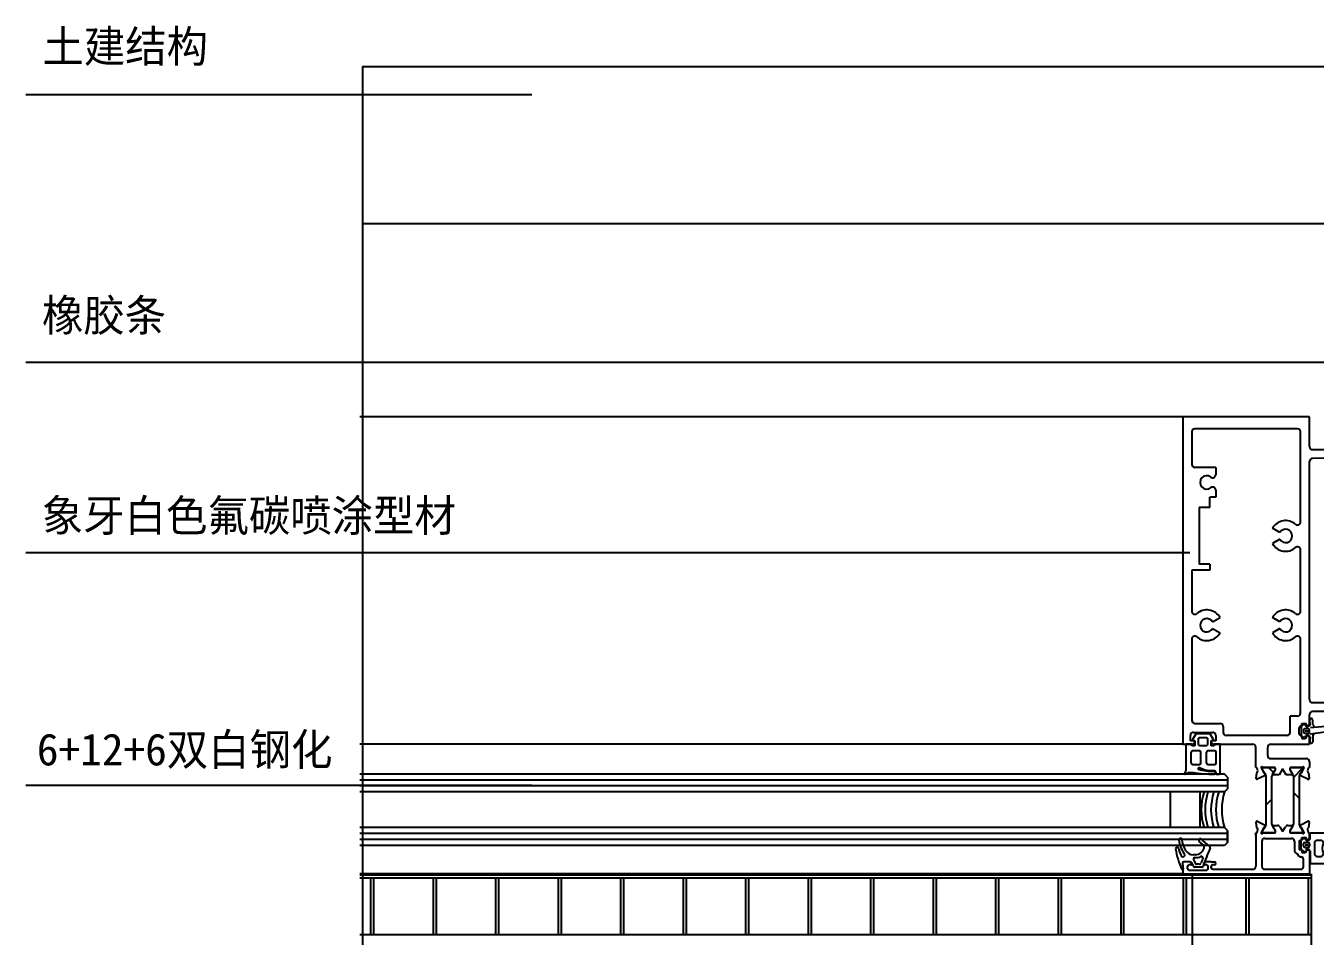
# Model space of a CAD drawing. Header units: metres. Extents: x 3516 to 4417, y 1657 to 2955.
# Drawn here: x 3516.8 to 3949.9, y 2632.1 to 2937.9 of the extents above; entities that cross this region are included whole.
import ezdxf

# ---------------------------------------------------------------- set-up
doc = ezdxf.new("R2010")
doc.units = ezdxf.units.M
for name, color, linetype in [('1', 1, 'Continuous'), ('10', 1, 'Continuous'), ('3', 5, 'Continuous'), ('GOMMA', 3, 'Continuous'), ('型材', 1, 'Continuous'), ('填充', 1, 'Continuous'), ('胶条', 6, 'Continuous'), ('隔热条', 3, 'Continuous')]:
    doc.layers.add(name, color=color, linetype=linetype)

# ---------------------------------------------------------------- blocks, each defined once
blk = doc.blocks.new('14')
blk.add_line((6720.41, -286.02), (6720.41, -284.07))
blk.add_arc((6735.07, -284.47), 0.5, 149.98, 175.34)
blk.add_arc((6735.07, -284.47), 0.5, 149.98, 175.34)
at = {"layer": '10'}
blk.add_line((6720.61, -290.11), (6720.61, -294.47), dxfattribs=at)
at = {"layer": '10', "color": 6}
blk.add_line((6730.28, -294.47), (6730.16, -294.47), dxfattribs=at)
at = {"layer": '3', "color": 6, "linetype": 'Continuous'}
for centre, radius, start, end in [((6731.07, -289.27), 4.69, 126.04, 233.96), ((6728.24, -284.72), 0.77, 275.95, 57.9), ((6728.28, -289.24), 3.61, 150.11, 209.89), ((6730.73, -289.27), 4.34, 131.21, 228.86), ((6731.97, -289.24), 2.7, 92.55, 267.45), ((6728.25, -293.82), 0.77, 302.1, 84.05)]:
    blk.add_arc(centre, radius, start, end, dxfattribs=at)
at = {"layer": 'GOMMA', "color": 6}
for p, q in [((6720.61, -286.02), (6720.61, -284.07)), ((6720.61, -284.07), (6728.64, -284.07)), ((6730.16, -285.07), (6727.87, -286)), ((6730.16, -283.94), (6730.16, -285.07)), ((6734.17, -283.94), (6730.16, -283.94)), ((6734.46, -284), (6734.17, -283.94)), ((6734.46, -284), (6734.17, -283.94)), ((6734.46, -284), (6734.46, -284)), ((6734.46, -284), (6734.46, -284)), ((6734.46, -284), (6734.46, -284)), ((6734.46, -284), (6734.46, -284)), ((6734.49, -286.02), (6734.58, -284.43)), ((6736.48, -285.89), (6736.56, -285.89)), ((6734.69, -287.71), (6734.69, -288.42)), ((6734.71, -286.38), (6735.31, -286.68)), ((6734.71, -289.76), (6735.31, -289.46)), ((6736.29, -288.82), (6735.09, -288.82)), ((6736.13, -288.07), (6735.13, -288.07)), ((6735.98, -286.23), (6736.19, -286.01)), ((6735.98, -289.91), (6736.19, -290.12)), ((6736.69, -288.42), (6736.69, -287.71)), ((6736.84, -286.01), (6737.37, -286.55)), ((6736.84, -290.12), (6737.37, -289.59)), ((6737.49, -289.3), (6737.49, -286.83)), ((6726.38, -294.47), (6720.61, -294.47)), ((6730.28, -294.47), (6734.49, -294.47)), ((6736.48, -290.24), (6736.56, -290.24))]:
    blk.add_line(p, q, dxfattribs=at)
at = {"layer": 'GOMMA'}
blk.add_line((6734.49, -290.11), (6734.49, -294.47), dxfattribs=at)
at = {"layer": 'GOMMA', "color": 6}
for points in [[(6725.14, -287.44, 0.41), (6724.24, -286.54), (6722.99, -286.54, 0.41), (6722.09, -287.44), (6722.09, -291.04, 0.41), (6722.99, -291.94), (6724.24, -291.94, 0.41), (6725.14, -291.04)], [(6731.85, -286.54), (6732.52, -286.54, -0.41), (6733.42, -287.44), (6733.42, -291.04, -0.41), (6732.52, -291.94), (6731.85, -291.94)]]:
    blk.add_lwpolyline(points, format="xyb", dxfattribs=at)
for points in [[(6728.66, -294.47), (6728.64, -294.47), (6726.38, -294.47)], [(6727.87, -292.54), (6730.16, -293.47), (6730.16, -294.47)]]:
    blk.add_lwpolyline(points, dxfattribs=at)
for centre, radius, start, end in [((6734.46, -284.2), 0.2, 352.16, 90), ((6735.07, -284.47), 0.5, 149.98, 175.34), ((6736.48, -286.29), 0.4, 90, 135.38), ((6736.56, -286.29), 0.4, 44.98, 90), ((6734.89, -286.02), 0.4, 180, 243.43), ((6734.89, -290.11), 0.4, 116.57, 180), ((6735.09, -287.71), 0.4, 90, 180), ((6735.09, -288.42), 0.4, 180, 270), ((6735.49, -286.22), 0.49, 248.5, 359.37), ((6735.49, -289.81), 0.4, 13.48, 116.57), ((6736.27, -289.63), 0.4, 193.48, 224.62), ((6736.48, -289.84), 0.4, 224.62, 270), ((6736.29, -287.71), 0.4, 0, 90), ((6736.29, -288.42), 0.4, 270, 360), ((6736.56, -289.84), 0.4, 270, 315.02), ((6737.09, -286.83), 0.4, 0, 44.98), ((6737.09, -289.3), 0.4, 315.02, 0)]:
    blk.add_arc(centre, radius, start, end, dxfattribs=at)
at = {"layer": '胶条'}
for p, q in [((6718.63, -285.89), (6718.55, -285.89)), ((6717.61, -289.3), (6717.61, -286.83)), ((6718.27, -286.01), (6717.73, -286.55)), ((6718.27, -290.12), (6717.73, -289.59)), ((6718.41, -288.42), (6718.41, -287.71)), ((6718.81, -287.31), (6720.01, -287.31)), ((6718.81, -288.82), (6720.01, -288.82)), ((6719.12, -286.23), (6718.91, -286.01)), ((6718.98, -288.07), (6719.98, -288.07)), ((6719.41, -287.91), (6719.41, -288.27)), ((6720.39, -286.38), (6719.79, -286.68)), ((6720.39, -289.76), (6719.79, -289.46)), ((6720.41, -287.71), (6720.41, -288.42)), ((6718.63, -290.24), (6718.55, -290.24))]:
    blk.add_line(p, q, dxfattribs=at)
for centre, start, end in [((6718.55, -286.29), 90, 135.02), ((6718.63, -286.29), 44.62, 90), ((6718.01, -289.3), 180, 224.98), ((6718.55, -289.84), 224.98, 270), ((6718.81, -287.71), 90, 180), ((6718.81, -288.42), 180, 270), ((6718.63, -289.84), 270, 315.38), ((6719.61, -286.32), 193.48, 296.57), ((6719.61, -289.81), 63.43, 166.52), ((6720.01, -287.71), 360, 90), ((6720.01, -288.42), 270, 360), ((6720.21, -286.02), 296.57, 0), ((6720.21, -290.11), 360, 63.43)]:
    blk.add_arc(centre, 0.4, start, end, dxfattribs=at)

msp = doc.modelspace()

# ---------------------------------------------------------------- hatches: boundary and pattern name
at = {"layer": '填充'}
h = msp.add_hatch(dxfattribs=at)
h.set_pattern_fill('AR-CONC', scale=15)
h.paths.add_polyline_path([(3954.77, 2871.54), (3954.77, 2924.29), (3630.59, 2928.53), (3630.41, 2914.77), (3685.31, 2914.77, -1), (3688.31, 2914.77, -1), (3685.31, 2914.77), (3630.41, 2914.77), (3629.9, 2875.79)])
h = msp.add_hatch(dxfattribs=at)
h.set_pattern_fill('ANSI31', scale=150)
h.paths.add_polyline_path([(3954.77, 2924.29), (3630.59, 2928.53), (3630.41, 2914.77), (3685.31, 2914.77, -1), (3688.31, 2914.77, -1), (3685.31, 2914.77), (3630.41, 2914.77), (3629.9, 2875.79), (3954.77, 2871.54)])
at = {"layer": '隔热条'}
h = msp.add_hatch(dxfattribs=at)
h.set_pattern_fill('ANSI38', scale=5)
h.paths.add_polyline_path([(3933.47, 2685.57, 0.13), (3933.31, 2686.17), (3933.14, 2686.47, 0.09), (3933.11, 2686.53), (3932.83, 2687.01), (3932.27, 2687.97), (3932.27, 2688.33, -0.41), (3932.67, 2688.73), (3936.08, 2688.73, -0.41), (3936.47, 2688.33), (3936.47, 2687.97), (3935.77, 2686.75), (3935.7, 2686.75, 0.58), (3935.54, 2686.44), (3935.57, 2686.4), (3935.43, 2686.17, 0.13), (3935.27, 2685.57), (3935.27, 2669.89, 0.13), (3935.43, 2669.29), (3935.57, 2669.06), (3935.54, 2669.02, 0.58), (3935.7, 2668.71), (3935.77, 2668.71), (3936.47, 2667.49), (3936.47, 2667.13, -0.41), (3936.07, 2666.73), (3932.67, 2666.73, -0.41), (3932.27, 2667.13), (3932.27, 2667.49), (3932.83, 2668.45), (3933.11, 2668.93, 0.09), (3933.14, 2668.99), (3933.31, 2669.29, 0.13), (3933.47, 2669.89)])
h = msp.add_hatch(dxfattribs=at)
h.set_pattern_fill('ANSI38', scale=5)
h.paths.add_polyline_path([(3942.72, 2685.57, 0.13), (3942.56, 2686.17), (3942.38, 2686.47, 0.09), (3942.36, 2686.53), (3942.07, 2687.01), (3941.52, 2687.97), (3941.52, 2688.33, -0.41), (3941.91, 2688.73), (3945.32, 2688.73, -0.41), (3945.72, 2688.33), (3945.72, 2687.97), (3945.01, 2686.75), (3944.94, 2686.75, 0.58), (3944.78, 2686.44), (3944.81, 2686.4), (3944.68, 2686.17, 0.13), (3944.52, 2685.57), (3944.52, 2669.89, 0.13), (3944.68, 2669.29), (3944.81, 2669.06), (3944.78, 2669.02, 0.58), (3944.94, 2668.71), (3945.01, 2668.71), (3945.72, 2667.49), (3945.72, 2667.13, -0.41), (3945.32, 2666.73), (3941.92, 2666.73, -0.41), (3941.52, 2667.13), (3941.52, 2667.49), (3942.07, 2668.45), (3942.36, 2668.93, 0.09), (3942.38, 2668.99), (3942.56, 2669.29, 0.13), (3942.72, 2669.89)])

# ---------------------------------------------------------------- linework, layer by layer
for p, q in [((3905.5, 2806.53), (3629.03, 2806.53)), ((3905.5, 2806.53), (3905.5, 2766.13)), ((3948, 2806.53), (3905.5, 2806.53)), ((3948, 2796.53), (3948, 2806.53)), ((3908.5, 2801.53), (3908.5, 2790.53)), ((3944, 2802.53), (3909.5, 2802.53)), ((3945, 2771.2), (3945, 2801.53)), ((3948.85, 2795.61), (3955.35, 2795.52)), ((3948, 2711.53), (3948, 2791.53)), ((3955.31, 2792.52), (3948.81, 2792.61)), ((3916.5, 2789.53), (3909.5, 2789.53)), ((3916.5, 2789.53), (3916.5, 2787.09)), ((3916.5, 2781.97), (3916.5, 2779.53)), ((3916.5, 2779.53), (3914.5, 2779.53)), ((3914.5, 2776.03), (3914.5, 2779.53)), ((3911, 2776.03), (3911, 2757.03)), ((3914.5, 2776.03), (3911, 2776.03)), ((3938.05, 2767.65), (3935.54, 2769.1)), ((3905.5, 2766.13), (3905.5, 2696.53)), ((3938.05, 2765.4), (3935.54, 2763.95)), ((3945, 2741.2), (3945, 2761.86)), ((3908.5, 2755.03), (3908.5, 2741.2)), ((3914.5, 2755.03), (3908.5, 2755.03)), ((3914.5, 2757.03), (3911, 2757.03)), ((3914.5, 2757.03), (3914.5, 2755.03)), ((3915.44, 2737.65), (3917.96, 2739.1)), ((3938.05, 2737.65), (3935.54, 2739.1)), ((3915.44, 2735.4), (3917.96, 2733.95)), ((3938.05, 2735.4), (3935.54, 2733.95)), ((3908.5, 2731.86), (3908.5, 2704.53)), ((3945, 2707.03), (3945, 2731.86)), ((3949, 2710.53), (3955.5, 2710.53)), ((3955.5, 2707.53), (3949, 2707.53)), ((3909.5, 2703.53), (3918, 2703.53)), ((3941.5, 2700.53), (3941.5, 2706.03)), ((3944, 2706.03), (3941.5, 2706.03)), ((3945.85, 2703.09), (3945.31, 2702.55)), ((3945.5, 2703.03), (3945.5, 2703.53)), ((3945.5, 2703.53), (3946.5, 2703.53)), ((3946.21, 2703.2), (3946.13, 2703.2)), ((3946.7, 2702.87), (3946.49, 2703.08)), ((3947, 2702.78), (3947, 2703.03)), ((3948, 2703.15), (3948, 2706.53)), ((3948, 2703.15), (3948, 2706.53)), ((3948.2, 2703.08), (3948.11, 2704.67)), ((3948.22, 2705.1), (3948.51, 2705.16)), ((3948.22, 2705.1), (3948.22, 2705.1)), ((3948.22, 2705.1), (3948.22, 2705.1)), ((3949.16, 2703.11), (3949.11, 2704.71)), ((3908, 2697.73), (3908, 2699.53)), ((3909.81, 2699.88), (3908.79, 2698.41)), ((3909, 2700.53), (3915.5, 2700.53)), ((3914.42, 2700.03), (3910.07, 2700.03)), ((3915.71, 2698.41), (3914.67, 2699.9)), ((3916.5, 2699.53), (3916.5, 2697.73)), ((3919, 2702.53), (3919, 2700.53)), ((3940.5, 2699.53), (3920, 2699.53)), ((3944.5, 2700.03), (3944.5, 2702.03)), ((3945, 2702.53), (3945, 2702.53)), ((3945, 2699.53), (3945, 2699.53)), ((3945.2, 2702.27), (3945.2, 2699.79)), ((3945.85, 2698.97), (3945.31, 2699.51)), ((3945.5, 2699.03), (3945.5, 2698.53)), ((3946, 2701.38), (3946, 2700.68)), ((3946.21, 2698.86), (3946.13, 2698.86)), ((3946.4, 2701.78), (3947.6, 2701.78)), ((3946.4, 2700.28), (3947.6, 2700.28)), ((3946.7, 2699.19), (3946.49, 2698.98)), ((3946.56, 2701.03), (3947.56, 2701.03)), ((3947, 2700.88), (3947, 2701.23)), ((3947, 2699.28), (3947, 2699.03)), ((3947.88, 2702.9), (3947.28, 2702.6)), ((3947.88, 2699.16), (3947.28, 2699.46)), ((3947.97, 2702.72), (3947.37, 2702.42)), ((3947.97, 2699.34), (3947.37, 2699.64)), ((3948, 2700.68), (3948, 2701.38)), ((3948, 2696.53), (3948, 2699.03)), ((3948.2, 2698.98), (3948.11, 2697.39)), ((3948.2, 2700.02), (3961.51, 2701.78)), ((3958.39, 2702.9), (3948.34, 2702.05)), ((3949.17, 2699.46), (3949.11, 2697.35)), ((3905.5, 2696.53), (3629.03, 2696.53)), ((3905.5, 2696.53), (3908.8, 2696.53)), ((3908.5, 2696.53), (3906.5, 2696.53)), ((3906.5, 2696.53), (3906.5, 2687.67)), ((3909.5, 2697.73), (3908, 2697.73)), ((3908.5, 2696.04), (3908.5, 2696.53)), ((3909.5, 2696.04), (3908.5, 2696.04)), ((3908.8, 2696.53), (3909.5, 2697.23)), ((3908.97, 2697.87), (3909.5, 2697.73)), ((3909.5, 2697.73), (3909.5, 2696.04)), ((3909.5, 2697.23), (3909.5, 2697.73)), ((3915, 2697.73), (3915.52, 2697.87)), ((3915, 2696.04), (3915, 2697.73)), ((3916.5, 2697.73), (3915, 2697.73)), ((3915, 2697.73), (3915, 2697.23)), ((3915, 2697.23), (3915.7, 2696.53)), ((3916, 2696.04), (3915, 2696.04)), ((3915.7, 2696.53), (3929, 2696.53)), ((3916, 2696.53), (3916, 2696.04)), ((3918, 2696.53), (3916, 2696.53)), ((3918, 2686.83), (3918, 2696.53)), ((3930, 2688.73), (3930, 2695.53)), ((3934, 2692.73), (3934, 2695.52)), ((3934.99, 2696.52), (3948, 2696.53)), ((3945.5, 2698.53), (3946.5, 2698.53)), ((3948.22, 2696.96), (3948.51, 2696.9)), ((3948.22, 2696.96), (3948.22, 2696.96)), ((3948.22, 2696.96), (3948.22, 2696.96)), ((3935, 2691.73), (3947, 2691.73)), ((3919.5, 2686.53), (3629.03, 2686.53)), ((3906.5, 2687.67), (3906.02, 2686.83)), ((3906.27, 2686.55), (3907.39, 2687.03)), ((3907.39, 2687.03), (3909, 2687.03)), ((3916.5, 2687.13), (3916.5, 2686.83)), ((3916.8, 2686.53), (3917.7, 2686.53)), ((3920.5, 2685.53), (3919.5, 2686.53)), ((3930.16, 2688.73), (3930, 2688.73)), ((3947.83, 2688.73), (3948, 2688.73)), ((3920.5, 2684.53), (3629.03, 2684.53)), ((3920.5, 2682.53), (3629.03, 2682.53)), ((3920.5, 2681.53), (3919.5, 2680.53)), ((3920.5, 2685.53), (3920.5, 2681.53)), ((3919.5, 2680.53), (3629.03, 2680.53)), ((3901.17, 2680.53), (3901.17, 2668.53)), ((3911.17, 2680.53), (3911.17, 2668.53)), ((3919.5, 2668.53), (3629.03, 2668.53)), ((3920.5, 2667.53), (3919.5, 2668.53)), ((3920.5, 2666.53), (3629.03, 2666.53)), ((3920.5, 2664.53), (3629.03, 2664.53)), ((3911.08, 2664.71), (3910.95, 2664.56)), ((3914.49, 2662.19), (3911.5, 2664.75)), ((3920.5, 2667.53), (3920.5, 2663.53)), ((3920.5, 2663.53), (3920.5, 2667.53)), ((3930, 2666.73), (3930, 2655.53)), ((3930.16, 2666.73), (3930, 2666.73)), ((3930, 2665.93), (3930, 2666.73)), ((3944.5, 2664.23), (3944.5, 2661.23)), ((3944.5, 2664.23), (3945, 2664.23)), ((3945.5, 2665.23), (3946.5, 2665.23)), ((3945.5, 2664.73), (3945.5, 2665.23)), ((3947, 2664.48), (3947, 2664.73)), ((3947.88, 2664.6), (3947.28, 2664.3)), ((3947.83, 2666.73), (3948, 2666.73)), ((3948, 2664.78), (3948, 2666.73)), ((3948, 2664.78), (3948, 2666.32)), ((3919.5, 2662.53), (3629.03, 2662.53)), ((3912.32, 2662.73), (3911, 2663.86)), ((3920.5, 2663.53), (3919.5, 2662.53)), ((3920.5, 2663.53), (3919.5, 2662.53)), ((3932, 2663.93), (3932, 2655.53)), ((3943, 2663.93), (3943, 2660.73)), ((3944.5, 2661.23), (3945, 2661.23)), ((3945.5, 2660.73), (3945.5, 2660.23)), ((3945.5, 2660.23), (3946.5, 2660.23)), ((3947, 2660.98), (3947, 2660.73)), ((3947.88, 2660.86), (3947.28, 2661.16)), ((3948, 2660.68), (3948, 2653.03)), ((3905.34, 2656.54), (3905.57, 2654.56)), ((3905.5, 2655.65), (3905.5, 2656.79)), ((3905.5, 2655.65), (3905.5, 2656.79)), ((3905.5, 2655.65), (3905.5, 2653.03)), ((3905.5, 2655.65), (3905.5, 2653.53)), ((3907.89, 2656.99), (3905.7, 2656.99)), ((3907.89, 2656.99), (3905.7, 2656.99)), ((3908.11, 2656.94), (3905.84, 2657.04)), ((3907, 2654.78), (3907, 2655.49)), ((3908.29, 2655.99), (3907.5, 2655.99)), ((3908.21, 2656.94), (3908.11, 2656.94)), ((3908.39, 2656.83), (3909.05, 2655.51)), ((3908.49, 2656.19), (3908.49, 2656.39)), ((3909.73, 2659.44), (3908.96, 2659.44)), ((3909.06, 2657.72), (3909.67, 2656.51)), ((3911.12, 2656.23), (3910.11, 2656.23)), ((3912.5, 2656.19), (3912.5, 2656.39)), ((3912.5, 2656.19), (3912.5, 2656.39)), ((3913.5, 2655.99), (3912.7, 2655.99)), ((3914.99, 2656.99), (3913.1, 2656.99)), ((3914, 2654.78), (3914, 2655.49)), ((3914.99, 2656.99), (3916.3, 2656.99)), ((3915, 2655.03), (3915, 2655.49)), ((3916, 2655.99), (3915.5, 2655.99)), ((3916.5, 2656.49), (3916.5, 2656.79)), ((3945, 2658.73), (3945.15, 2658.73)), ((3946, 2657.88), (3946, 2657.88)), ((3946, 2655.38), (3946, 2657.88)), ((3946, 2655.38), (3946, 2655.38)), ((3905.5, 2653.03), (3629.03, 2653.03)), ((3632.7, 2632.55), (3632.7, 2651.55)), ((3633.7, 2632.55), (3633.7, 2651.55)), ((3653.7, 2632.55), (3653.7, 2651.55)), ((3654.7, 2632.55), (3654.7, 2651.55)), ((3674.7, 2632.55), (3674.7, 2651.55)), ((3675.7, 2632.55), (3675.7, 2651.55)), ((3695.7, 2632.55), (3695.7, 2651.55)), ((3696.7, 2632.55), (3696.7, 2651.55)), ((3716.7, 2632.55), (3716.7, 2651.55)), ((3717.7, 2632.55), (3717.7, 2651.55)), ((3737.7, 2632.55), (3737.7, 2651.55)), ((3738.7, 2632.55), (3738.7, 2651.55)), ((3758.7, 2632.55), (3758.7, 2651.55)), ((3759.7, 2632.55), (3759.7, 2651.55)), ((3779.7, 2632.55), (3779.7, 2651.55)), ((3780.7, 2632.55), (3780.7, 2651.55)), ((3800.7, 2632.55), (3800.7, 2651.55)), ((3801.7, 2632.55), (3801.7, 2651.55)), ((3821.7, 2632.55), (3821.7, 2651.55)), ((3822.7, 2632.55), (3822.7, 2651.55)), ((3842.7, 2632.55), (3842.7, 2651.55)), ((3843.7, 2632.55), (3843.7, 2651.55)), ((3863.7, 2632.55), (3863.7, 2651.55)), ((3864.7, 2632.55), (3864.7, 2651.55)), ((3884.7, 2632.55), (3884.7, 2651.55)), ((3885.7, 2632.55), (3885.7, 2651.55)), ((3905.5, 2653.03), (3948, 2653.03)), ((3905.7, 2632.55), (3905.7, 2651.55)), ((3906.7, 2632.55), (3906.7, 2651.55)), ((3907.5, 2654.28), (3913.5, 2654.28)), ((3908.7, 2356.55), (3908.7, 2653.05)), ((3911.84, 2655.23), (3909.49, 2655.23)), ((3915.5, 2654.53), (3929, 2654.53)), ((3926.7, 2632.55), (3926.7, 2651.55)), ((3927.7, 2632.55), (3927.7, 2651.55)), ((3933, 2654.53), (3945.15, 2654.53)), ((3947.7, 2632.55), (3947.7, 2651.55)), ((3948.7, 2356.55), (3948.7, 2653.05))]:
    msp.add_line(p, q)
for points in [[(3911.2, 2696.03, -0.41), (3910.7, 2696.53), (3910.7, 2698.23, -0.38), (3911.2, 2698.83), (3913.3, 2698.83, -0.38), (3913.8, 2698.23), (3913.8, 2696.53, -0.41), (3913.3, 2696.03)], [(3908.81, 2689.65, -0.41), (3908.31, 2690.15), (3908.31, 2693.88, -0.38), (3908.81, 2694.48), (3910.91, 2694.48, -0.38), (3911.41, 2693.88), (3911.41, 2690.15, -0.41), (3910.91, 2689.65)], [(3913.97, 2689.65, -0.41), (3913.47, 2690.15), (3913.47, 2693.88, -0.38), (3913.97, 2694.48), (3916.07, 2694.48, -0.38), (3916.57, 2693.88), (3916.57, 2690.15, -0.41), (3916.07, 2689.65)], [(3935.27, 2669.89, 0.13), (3935.43, 2669.29), (3936.47, 2667.49), (3936.47, 2667.13, -0.41), (3936.07, 2666.73), (3932.67, 2666.73, -0.41), (3932.27, 2667.13), (3932.27, 2667.49), (3933.31, 2669.29, 0.13), (3933.47, 2669.89), (3933.47, 2685.57, 0.13), (3933.31, 2686.17), (3932.27, 2687.97), (3932.27, 2688.33, -0.41), (3932.67, 2688.73), (3936.07, 2688.73, -0.41), (3936.47, 2688.33), (3936.47, 2687.97), (3935.43, 2686.17, 0.13), (3935.27, 2685.57)], [(3944.52, 2669.89, 0.13), (3944.68, 2669.29), (3945.72, 2667.49), (3945.72, 2667.13, -0.41), (3945.32, 2666.73), (3941.92, 2666.73, -0.41), (3941.52, 2667.13), (3941.52, 2667.49), (3942.56, 2669.29, 0.13), (3942.72, 2669.89), (3942.72, 2685.57, 0.13), (3942.56, 2686.17), (3941.52, 2687.97), (3941.52, 2688.33, -0.41), (3941.92, 2688.73), (3945.32, 2688.73, -0.41), (3945.72, 2688.33), (3945.72, 2687.97), (3944.68, 2686.17, 0.13), (3944.52, 2685.57)]]:
    msp.add_lwpolyline(points, format="xyb", close=True)
for centre, radius, start, end in [((3909.5, 2801.53), 1, 90, 180), ((3944, 2801.53), 1, 0, 90), ((3944, 2801.53), 1, 0, 90), ((3949, 2796.53), 1, 180, 270), ((3909.5, 2790.53), 1, 180, 270), ((3949, 2791.53), 1, 90, 180), ((3913.5, 2784.53), 2.25, 52.02, 307.98), ((3915.5, 2787.09), 1, 232.02, 0), ((3915.5, 2781.97), 1, 0, 127.98), ((3940, 2766.53), 5.15, 49.43, 150), ((3940, 2766.53), 2.25, 210, 150), ((3944, 2771.2), 1, 229.43, 0), ((3940, 2766.53), 5.15, 210, 310.57), ((3944, 2761.86), 1, 0, 130.57), ((3909.5, 2741.2), 1, 180, 310.57), ((3913.5, 2736.53), 5.15, 30, 130.57), ((3913.5, 2736.53), 2.25, 30, 330), ((3940, 2736.53), 5.15, 49.43, 150), ((3940, 2736.53), 2.25, 210, 150), ((3944, 2741.2), 1, 229.43, 0), ((3913.5, 2736.53), 5.15, 229.43, 330), ((3940, 2736.53), 5.15, 210, 310.57), ((3909.5, 2731.86), 1, 49.43, 180), ((3944, 2731.86), 1, 0, 130.57), ((3949, 2711.53), 1, 180, 270), ((3949, 2706.53), 1, 90, 180), ((3909.5, 2704.53), 1, 180, 270), ((3918, 2702.53), 1, 0, 90), ((3944, 2707.03), 1, 270, 0), ((3945, 2703.03), 0.5, 270, 0), ((3946.13, 2702.8), 0.4, 90, 135.02), ((3946.21, 2702.8), 0.4, 44.62, 90), ((3946.5, 2703.03), 0.5, 0, 90), ((3947.8, 2703.08), 0.2, 296.57, 0), ((3947.8, 2703.08), 0.4, 296.57, 0), ((3948.22, 2704.9), 0.2, 90, 187.84), ((3947.61, 2704.63), 0.5, 4.66, 30.02), ((3948.61, 2704.67), 0.5, 4.66, 101.54), ((3949.66, 2703.12), 0.5, 181.55, 275.59), ((3909, 2699.53), 1, 90, 180), ((3910.07, 2699.73), 0.3, 90, 150), ((3914.42, 2699.73), 0.3, 34.81, 90), ((3915.5, 2699.53), 1, 0, 90), ((3920, 2700.53), 1, 180, 270), ((3940.5, 2700.53), 1, 270, 0), ((3945, 2702.03), 0.5, 90, 180), ((3945, 2700.03), 0.5, 180, 270), ((3945, 2699.03), 0.5, 0, 90), ((3945.6, 2702.27), 0.4, 135.02, 180), ((3945.6, 2699.79), 0.4, 180, 224.98), ((3946.13, 2699.26), 0.4, 224.98, 270), ((3946.4, 2701.38), 0.4, 90, 180), ((3946.4, 2700.68), 0.4, 180, 270), ((3946.21, 2699.26), 0.4, 270, 315.38), ((3946.5, 2699.03), 0.5, 270, 0), ((3946.42, 2702.59), 0.4, 13.48, 44.62), ((3946.42, 2699.47), 0.4, 315.38, 346.52), ((3947.2, 2702.78), 0.4, 193.48, 296.57), ((3947.2, 2699.28), 0.4, 63.43, 166.52), ((3947.2, 2702.78), 0.2, 180, 296.57), ((3947.2, 2699.28), 0.2, 63.43, 180), ((3947.6, 2701.38), 0.4, 0, 90), ((3947.6, 2700.68), 0.4, 270, 0), ((3947.8, 2698.98), 0.2, 0, 63.43), ((3947.8, 2698.98), 0.4, 0, 63.43), ((3949.67, 2699.45), 0.5, 98.29, 178.45), ((3909.15, 2698.23), 0.4, 153.86, 243.44), ((3915.34, 2698.23), 0.4, 296.56, 26.14), ((3929, 2695.53), 1, 0, 90), ((3935, 2695.52), 1, 90.03, 180), ((3948.22, 2697.16), 0.2, 172.16, 270), ((3947.61, 2697.43), 0.5, 329.98, 355.34), ((3948.61, 2697.39), 0.5, 258.46, 355.34), ((3935, 2692.73), 1, 180, 270), ((3947, 2690.73), 1, 0, 90), ((3906.2, 2686.73), 0.2, 150.53, 293.48), ((3915.36, 2726.41), 39.89, 260.83, 270.87), ((3910.78, 2688.36), 0.2, 141.62, 252), ((3911.02, 2688.18), 0.5, 57.09, 141.62), ((3915, 2701.18), 13.69, 251.81, 274.15), ((3915.25, 2696.96), 9.26, 244.68, 274.01), ((3915.9, 2687.13), 0.6, 0, 90), ((3915.98, 2687.02), 0.5, 267.83, 89.13), ((3916.8, 2686.83), 0.3, 180, 270), ((3917.7, 2686.83), 0.3, 270, 0), ((3930.5, 2674.53), 18.87, 161.46, 198.54), ((3931.81, 2674.53), 18.87, 161.46, 198.54), ((3933.78, 2674.53), 18.87, 161.46, 198.54), ((3935.42, 2674.53), 18.87, 161.46, 198.54), ((3937.39, 2674.53), 18.87, 161.46, 198.54), ((3904.6, 2664.44), 0.5, 8.14, 188.14), ((3914.64, 2665.88), 10.63, 188.14, 213.69), ((3914.64, 2665.88), 9.63, 188.14, 211.19), ((3911.33, 2664.24), 0.5, 139.4, 229.4), ((3911.31, 2664.52), 0.3, 49.4, 139.4), ((3933, 2663.93), 1, 90, 180), ((3945, 2664.73), 0.5, 270, 0), ((3946.5, 2664.73), 0.5, 0, 90), ((3947.2, 2664.48), 0.2, 180, 296.57), ((3947.8, 2664.78), 0.2, 296.57, 0), ((3903.54, 2661.44), 0.5, 8.14, 188.14), ((3928.17, 2665.38), 25.45, 189.05, 205.42), ((3913.78, 2663.58), 9.97, 191.28, 205.7), ((3905.45, 2659.4), 0.67, 192.88, 59.64), ((3908.96, 2662.44), 3, 211.19, 270), ((3909.73, 2662.44), 3, 270, 343.46), ((3911.67, 2661.97), 1, 343.74, 49.4), ((3969.44, 2637.16), 60.02, 155.97, 162.13), ((3891.73, 2667.79), 21.77, 343.46, 343.74), ((3914.17, 2661.81), 0.5, 335.97, 49.4), ((3944, 2660.73), 1, 180, 270), ((3945, 2659.73), 1, 180, 270), ((3945, 2660.73), 0.5, 0, 90), ((3946.5, 2660.73), 0.5, 270, 0), ((3947.2, 2660.98), 0.2, 63.43, 180), ((3947.8, 2660.68), 0.2, 0, 63.43), ((3905.84, 2656.54), 0.5, 90, 180), ((3905.7, 2656.79), 0.2, 90, 180), ((3905.7, 2656.79), 0.2, 90, 180), ((3907.5, 2655.49), 0.5, 90, 180), ((3907.89, 2656.39), 0.6, 360, 90), ((3908.21, 2656.74), 0.2, 26.57, 90), ((3908.29, 2656.19), 0.2, 270, 360), ((3909.5, 2657.95), 0.5, 87.15, 206.57), ((3909.49, 2655.73), 0.5, 206.57, 270), ((3909.73, 2662.44), 4, 267.15, 296.02), ((3910.11, 2656.73), 0.5, 206.57, 270), ((3911.12, 2656.73), 0.5, 270, 341.45), ((3911.7, 2658.4), 0.5, 339.8, 116.02), ((3969.44, 2637.16), 61.02, 159.8, 161.45), ((3911.84, 2655.73), 0.5, 270, 342.13), ((3913.1, 2656.39), 0.6, 90, 180), ((3913.1, 2656.39), 0.6, 90, 180), ((3912.7, 2656.19), 0.2, 180, 270), ((3913.5, 2655.49), 0.5, 0, 90), ((3915.5, 2655.49), 0.5, 90, 180), ((3916, 2656.49), 0.5, 270, 0), ((3916.3, 2656.79), 0.2, 0, 90), ((3929, 2655.53), 1, 270, 0), ((3933, 2655.53), 1, 180, 270), ((3945.15, 2657.88), 0.85, 0, 90), ((3945.15, 2655.38), 0.85, 270, 0), ((3905.37, 2654.54), 0.2, 205.42, 6.6), ((3907.5, 2654.78), 0.5, 180, 270), ((3913.5, 2654.78), 0.5, 270, 0), ((3915.5, 2655.03), 0.5, 180, 270)]:
    msp.add_arc(centre, radius, start, end)
at = {"layer": '1'}
for p, q in [((3629.85, 2871.53), (4279.77, 2871.53)), ((3948, 2666.73), (3948, 2664.78)), ((3948.7, 2652.55), (3629.03, 2652.55)), ((3948.7, 2651.55), (3629.03, 2651.55)), ((3948.7, 2632.55), (3629.03, 2632.55))]:
    msp.add_line(p, q, dxfattribs=at)
msp.add_arc((3942, 2663.93), 1, 0, 90, dxfattribs=at)
at = {"layer": '10'}
for p, q in [((3629.85, 2924.26), (3629.85, 2206.53)), ((3629.85, 2924.26), (4279.77, 2924.26)), ((3686.81, 2914.77), (3516.77, 2914.77)), ((3970, 2824.82), (3516.77, 2824.82)), ((3907.81, 2760.89), (3516.77, 2760.89)), ((3686.81, 2682.71), (3516.77, 2682.71))]:
    msp.add_line(p, q, dxfattribs=at)
at = {"layer": '型材'}
for p, q in [((3948, 2690.73), (3948, 2688.73)), ((3930.05, 2685.07), (3930.31, 2686.98)), ((3930.66, 2687.56), (3930.46, 2688.49)), ((3932.91, 2685.97), (3930.48, 2684.76)), ((3931.81, 2688.57), (3932.7, 2686.86)), ((3936.3, 2688.73), (3932.28, 2688.73)), ((3932.87, 2686.76), (3933.05, 2686.75)), ((3933.21, 2686.44), (3932.91, 2685.97)), ((3935.63, 2686.53), (3936.55, 2688.06)), ((3937.79, 2686.23), (3935.8, 2686.23)), ((3936.6, 2688.21), (3936.6, 2688.43)), ((3939, 2688.24), (3937.79, 2686.23)), ((3940.21, 2686.23), (3939, 2688.24)), ((3942.19, 2686.23), (3940.21, 2686.23)), ((3941.4, 2688.43), (3941.4, 2688.21)), ((3941.44, 2688.06), (3942.36, 2686.53)), ((3945.71, 2688.73), (3941.7, 2688.73)), ((3945.09, 2685.97), (3944.78, 2686.44)), ((3944.94, 2686.75), (3945.12, 2686.76)), ((3947.51, 2684.76), (3945.09, 2685.97)), ((3945.29, 2686.86), (3946.18, 2688.57)), ((3947.53, 2688.49), (3947.33, 2687.56)), ((3947.68, 2686.98), (3947.94, 2685.07)), ((3930.31, 2668.48), (3930.05, 2670.39)), ((3930.48, 2670.7), (3932.91, 2669.49)), ((3932.7, 2668.6), (3931.81, 2666.89)), ((3933.05, 2668.71), (3932.87, 2668.7)), ((3932.91, 2669.49), (3933.21, 2669.02)), ((3936.55, 2667.4), (3935.63, 2668.93)), ((3935.8, 2669.23), (3937.22, 2669.23)), ((3938.08, 2668.75), (3939, 2667.22)), ((3939, 2667.22), (3939.91, 2668.75)), ((3940.77, 2669.23), (3942.19, 2669.23)), ((3942.36, 2668.93), (3941.44, 2667.4)), ((3944.78, 2669.02), (3945.09, 2669.49)), ((3945.12, 2668.7), (3944.94, 2668.71)), ((3945.09, 2669.49), (3947.51, 2670.7)), ((3946.18, 2666.89), (3945.29, 2668.6)), ((3947.94, 2670.39), (3947.68, 2668.48)), ((3930.46, 2666.97), (3930.66, 2667.9)), ((3932.28, 2666.73), (3936.3, 2666.73)), ((3933, 2664.93), (3942, 2664.93)), ((3936.6, 2667.03), (3936.6, 2667.25)), ((3941.4, 2667.25), (3941.4, 2667.03)), ((3941.7, 2666.73), (3945.71, 2666.73)), ((3947.33, 2667.9), (3947.53, 2666.97))]:
    msp.add_line(p, q, dxfattribs=at)
for centre, radius, start, end in [((3930.16, 2688.43), 0.3, 12.48, 90), ((3930.6, 2686.94), 0.3, 112.92, 172.48), ((3930.37, 2687.49), 0.3, 292.92, 12.48), ((3932.03, 2688.7), 0.25, 8, 209.91), ((3932.88, 2686.96), 0.2, 207.48, 267.48), ((3933.04, 2686.55), 0.2, 327.48, 87.48), ((3935.8, 2686.43), 0.2, 148.92, 270), ((3936.3, 2688.43), 0.3, 0, 90), ((3936.3, 2688.21), 0.3, 328.92, 0), ((3941.7, 2688.43), 0.3, 90, 180), ((3941.7, 2688.21), 0.3, 180, 211.08), ((3942.19, 2686.43), 0.2, 269.98, 31.01), ((3944.95, 2686.55), 0.2, 92.52, 212.52), ((3945.11, 2686.96), 0.2, 272.52, 332.52), ((3945.96, 2688.7), 0.25, 330.09, 172), ((3947.62, 2687.49), 0.3, 167.52, 247.08), ((3947.39, 2686.94), 0.3, 7.52, 67.08), ((3947.83, 2688.43), 0.3, 90, 167.52), ((3930.35, 2685.03), 0.3, 172.48, 294.74), ((3947.64, 2685.03), 0.3, 245.26, 7.52), ((3930.35, 2670.43), 0.3, 65.26, 187.52), ((3930.6, 2668.52), 0.3, 187.52, 247.08), ((3932.88, 2668.5), 0.2, 92.52, 152.52), ((3933.04, 2668.91), 0.2, 272.52, 32.52), ((3935.8, 2669.03), 0.2, 90, 211.08), ((3937.22, 2668.23), 1, 31.08, 90), ((3940.77, 2668.23), 1, 90, 148.92), ((3942.19, 2669.03), 0.2, 328.92, 90), ((3944.95, 2668.91), 0.2, 147.48, 267.48), ((3945.11, 2668.5), 0.2, 27.48, 87.48), ((3947.64, 2670.43), 0.3, 352.48, 114.74), ((3947.39, 2668.52), 0.3, 292.92, 352.48), ((3930.16, 2667.03), 0.3, 270, 347.52), ((3930.37, 2667.97), 0.3, 347.52, 67.08), ((3932.03, 2666.76), 0.25, 150.09, 352), ((3936.3, 2667.03), 0.3, 270, 360), ((3936.3, 2667.25), 0.3, 360, 31.08), ((3941.7, 2667.25), 0.3, 148.92, 180), ((3941.7, 2667.03), 0.3, 180, 270), ((3945.96, 2666.76), 0.25, 188, 29.91), ((3947.62, 2667.97), 0.3, 112.92, 192.48), ((3947.83, 2667.03), 0.3, 192.48, 270)]:
    msp.add_arc(centre, radius, start, end, dxfattribs=at)

# ---------------------------------------------------------------- block references
at = {"layer": '10'}
msp.add_blockref('14', (-2772.42, 2950.8), dxfattribs=at)

# ---------------------------------------------------------------- texts
at = {"layer": '10', "char_height": 10.7, "attachment_point": 1}
for s, insert in [('土建结构', (3522.36, 2936.35)), ('橡胶条', (3522.18, 2845.99)), ('象牙白色氟碳喷涂型材', (3522.15, 2778.73)), ('6+12+6双白钢化', (3520.48, 2700.14))]:
    msp.add_mtext(s, dxfattribs=dict(at, insert=insert))

doc.saveas('drawing.dxf')
